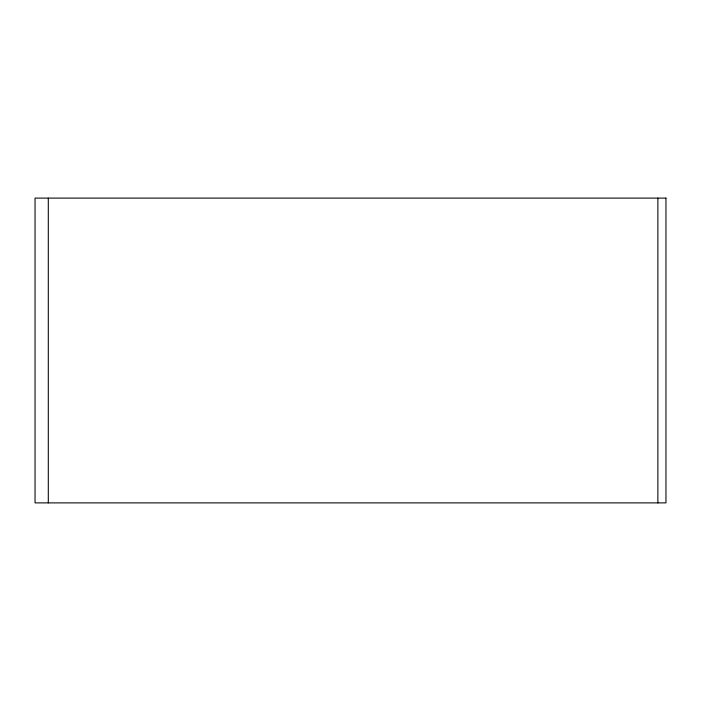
<?xml version="1.0" encoding="UTF-8"?>
<svg xmlns="http://www.w3.org/2000/svg" width="701" height="701" viewBox="0 0 701 701"><rect width="100%" height="100%" fill="white"/><g stroke="black" fill="none" stroke-linecap="round" stroke-linejoin="round"><path stroke-width="1.05" d="M657.871 198.111L657.871 502.889M48.299 198.111L48.299 502.889M665.95 198.111L35.05 198.111L35.05 502.889L665.95 502.889L665.95 198.111"/></g></svg>
